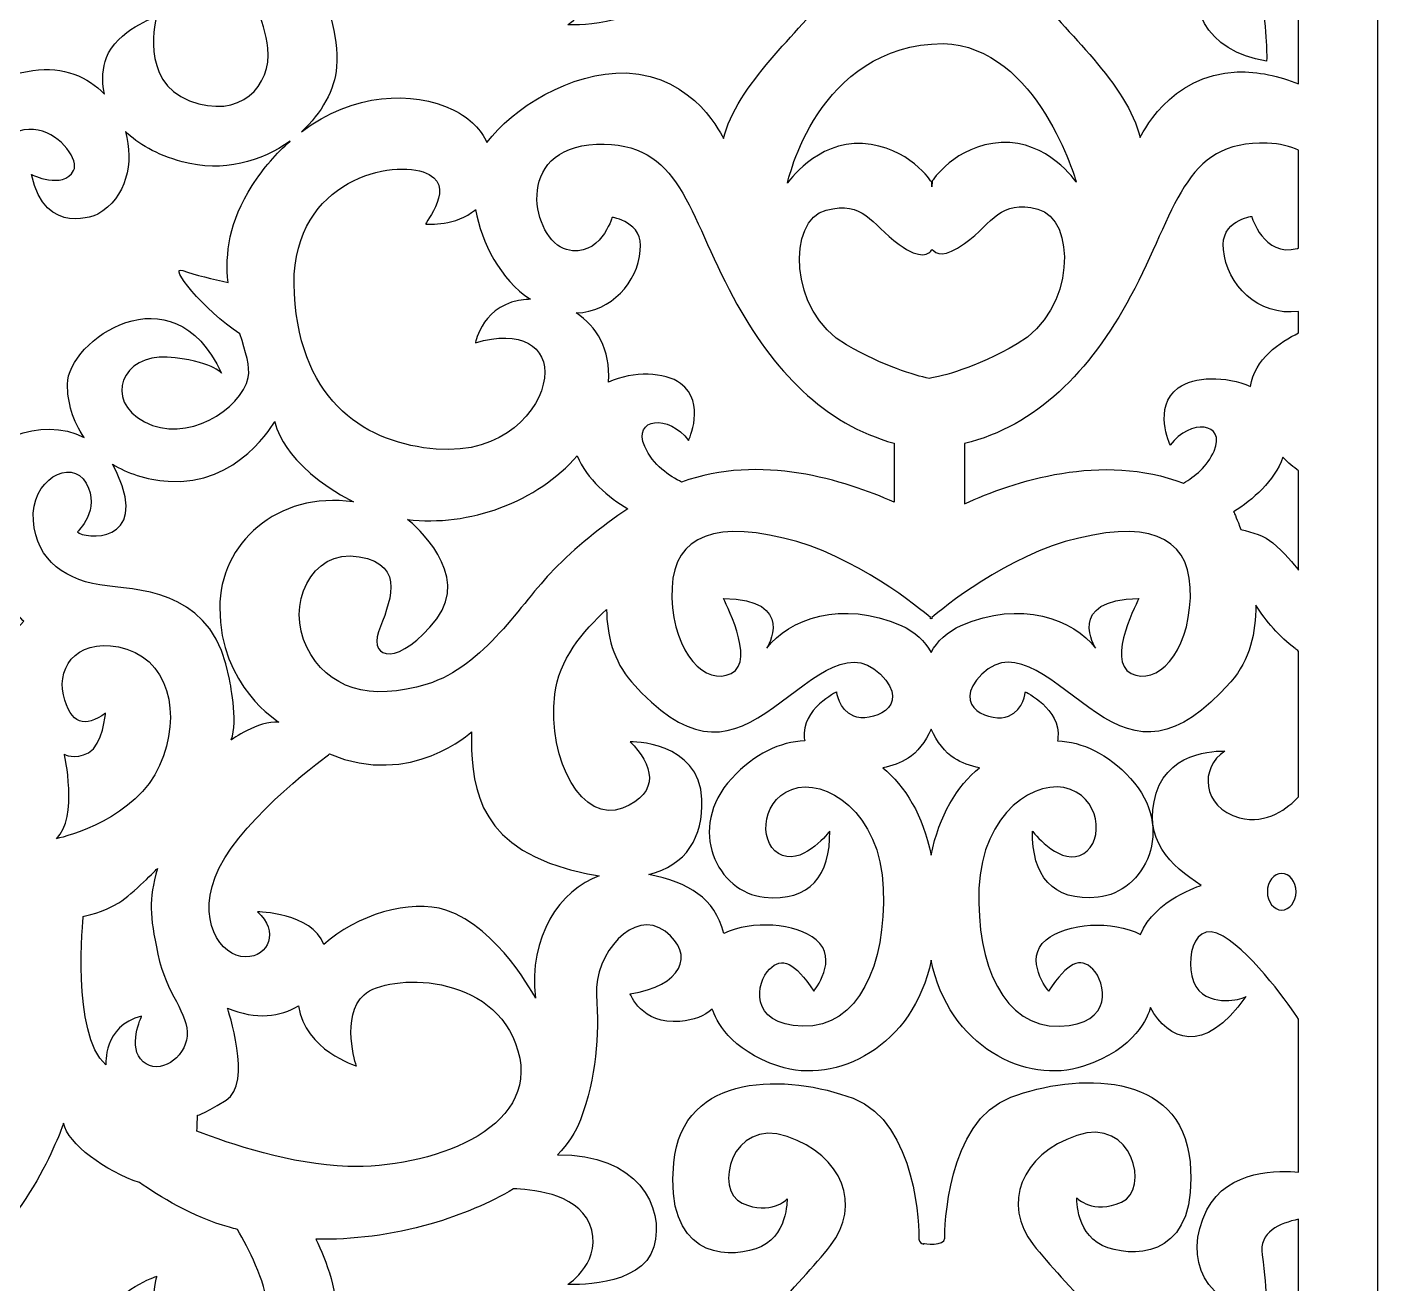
# Model space of a CAD drawing. Header units: centimetres. Extents: x -21.96 to -17.18, y -0.78 to 9.
# Drawn here: x -19.08 to -17.18, y 2.283 to 4.051 of the extents above; entities that cross this region are included whole.
import ezdxf

# ---------------------------------------------------------------- set-up
doc = ezdxf.new("R2010")
doc.units = ezdxf.units.CM
doc.header["$MEASUREMENT"] = 0
doc.layers.add('layer 1', color=7, linetype='Continuous')

msp = doc.modelspace()

# ---------------------------------------------------------------- linework, layer by layer
at = {"layer": 'layer 1', "color": 250}
for points, knots in [([(-21.95627, 9.00077), (-21.95627, 9.00077), (-17.17957, 9.00077), (-17.17957, 9.00077), (-17.17957, 9.00077), (-17.17957, 9.00077), (-17.17957, -0.7761), (-17.17957, -0.7761), (-17.17957, -0.7761), (-17.17957, -0.7761), (-21.95627, -0.7761), (-21.95627, -0.7761), (-21.95627, -0.7761), (-21.95627, -0.7761), (-21.95627, 9.00077), (-21.95627, 9.00077)], [0, 0, 0, 0, 0.2, 0.2, 0.2, 0.2, 0.4, 0.4, 0.4, 0.4, 0.6, 0.6, 0.6, 0.6, 1, 1, 1, 1]), ([(-17.2913, 4.42689), (-17.2913, 4.42689), (-17.2913, 4.20415), (-17.2913, 4.20415), (-17.2913, 4.20415), (-17.31628, 4.20664), (-17.39076, 4.20878), (-17.42011, 4.15091), (-17.42011, 4.15091), (-17.45559, 4.08088), (-17.42173, 4.01635), (-17.33621, 4.00262), (-17.33621, 4.00262), (-17.33621, 4.00262), (-17.3346, 4.03283), (-17.34266, 4.08774), (-17.34266, 4.08774), (-17.34734, 4.11957), (-17.31736, 4.13251), (-17.2913, 4.13775), (-17.2913, 4.13775), (-17.2913, 4.13775), (-17.2913, 3.97062), (-17.2913, 3.97062), (-17.2913, 3.97062), (-17.31871, 3.98172), (-17.34822, 3.98835), (-17.37742, 3.98745), (-17.37742, 3.98745), (-17.47371, 3.98448), (-17.51397, 3.89507), (-17.51397, 3.89507), (-17.51397, 3.89507), (-17.53147, 3.96957), (-17.62075, 4.04554), (-17.66452, 4.10218), (-17.66452, 4.10218), (-17.70828, 4.1588), (-17.68203, 4.22883), (-17.60325, 4.25564), (-17.60325, 4.25564), (-17.52446, 4.28246), (-17.49995, 4.17965), (-17.54022, 4.16178), (-17.54022, 4.16178), (-17.58049, 4.14389), (-17.60325, 4.16773), (-17.60325, 4.16773), (-17.60325, 4.16773), (-17.60325, 4.16773), (-17.605, 4.11261), (-17.55948, 4.09772), (-17.55948, 4.09772), (-17.51397, 4.08281), (-17.43168, 4.08877), (-17.44393, 4.2184), (-17.44393, 4.2184), (-17.45619, 4.34804), (-17.605, 4.34355), (-17.69604, 4.30928), (-17.69604, 4.30928), (-17.78707, 4.27501), (-17.78882, 4.12303), (-17.78882, 4.11112), (-17.78882, 4.11112), (-17.78882, 4.09919), (-17.81857, 4.10367), (-17.81857, 4.10367), (-17.81857, 4.10367), (-17.81857, 4.10367), (-17.81829, 4.1027), (-17.81829, 4.1027), (-17.81829, 4.1027), (-17.82225, 4.10388), (-17.82512, 4.106), (-17.82512, 4.10969), (-17.82512, 4.10969), (-17.82512, 4.1216), (-17.82687, 4.27359), (-17.9179, 4.30785), (-17.9179, 4.30785), (-18.00894, 4.34212), (-18.15774, 4.3466), (-18.16999, 4.21697), (-18.16999, 4.21697), (-18.18225, 4.08734), (-18.09997, 4.08138), (-18.05446, 4.09628), (-18.05446, 4.09628), (-18.00894, 4.11117), (-18.01069, 4.16631), (-18.01069, 4.16631), (-18.01069, 4.16631), (-18.01069, 4.16631), (-18.03344, 4.14246), (-18.0737, 4.16034), (-18.0737, 4.16034), (-18.11397, 4.17824), (-18.08946, 4.28105), (-18.01069, 4.25424), (-18.01069, 4.25424), (-17.9319, 4.2274), (-17.90565, 4.15736), (-17.94941, 4.10075), (-17.94941, 4.10075), (-17.99317, 4.04413), (-18.08246, 3.96814), (-18.09997, 3.89365), (-18.09997, 3.89365), (-18.09997, 3.89365), (-18.14024, 3.98304), (-18.23651, 3.98603), (-18.23651, 3.98603), (-18.31583, 3.98848), (-18.39753, 3.93532), (-18.43267, 3.88818), (-18.43267, 3.88818), (-18.44058, 3.90566), (-18.45544, 3.92205), (-18.48019, 3.93409), (-18.48019, 3.93409), (-18.53735, 3.96188), (-18.62127, 3.95807), (-18.69367, 3.90328), (-18.69367, 3.90328), (-18.66506, 3.92944), (-18.64664, 3.9628), (-18.64419, 3.99446), (-18.64419, 3.99446), (-18.64061, 4.04083), (-18.65871, 4.0876), (-18.67358, 4.11732), (-18.67358, 4.11732), (-18.62222, 4.11647), (-18.56702, 4.12295), (-18.51137, 4.13902), (-18.51137, 4.13902), (-18.46829, 4.15144), (-18.42859, 4.16828), (-18.39524, 4.18811), (-18.39524, 4.18811), (-18.37481, 4.18772), (-18.3071, 4.18306), (-18.28864, 4.13953), (-18.28864, 4.13953), (-18.2668, 4.0881), (-18.31886, 4.05379), (-18.31886, 4.05379), (-18.31886, 4.05379), (-18.31886, 4.05379), (-18.21477, 4.04808), (-18.19798, 4.10666), (-18.19798, 4.10666), (-18.18183, 4.163), (-18.22157, 4.23782), (-18.33363, 4.23586), (-18.33363, 4.23586), (-18.3187, 4.25152), (-18.30762, 4.26804), (-18.3013, 4.28502), (-18.3013, 4.28502), (-18.27853, 4.34612), (-18.27503, 4.40274), (-18.27853, 4.46084), (-18.27853, 4.46084), (-18.28204, 4.51895), (-18.22601, 4.58301), (-18.18225, 4.55025), (-18.18225, 4.55025), (-18.13848, 4.51747), (-18.15949, 4.47276), (-18.23127, 4.46234), (-18.23127, 4.46234), (-18.23127, 4.46234), (-18.21552, 4.41911), (-18.16124, 4.4236), (-18.16124, 4.4236), (-18.14184, 4.42519), (-18.12673, 4.43098), (-18.11574, 4.44082), (-18.11574, 4.44082), (-18.11116, 4.42645), (-18.09189, 4.38326), (-18.02216, 4.36042), (-18.02216, 4.36042), (-17.94149, 4.33402), (-17.83237, 4.38832), (-17.80801, 4.50982), (-17.80801, 4.50982), (-17.78362, 4.38832), (-17.67453, 4.33402), (-17.59386, 4.36042), (-17.59386, 4.36042), (-17.52013, 4.38457), (-17.50286, 4.43145), (-17.49964, 4.44299), (-17.49964, 4.44299), (-17.47409, 4.39779), (-17.42564, 4.37359), (-17.36526, 4.45837), (-17.36526, 4.45837), (-17.36526, 4.45837), (-17.39751, 4.44328), (-17.42655, 4.46248), (-17.42655, 4.46248), (-17.45559, 4.48173), (-17.44753, 4.5737), (-17.39751, 4.5435), (-17.39751, 4.5435), (-17.35279, 4.5165), (-17.30163, 4.4423), (-17.2913, 4.42689)], [0, 0, 0, 0, 0.0185185, 0.0185185, 0.0185185, 0.0185185, 0.037037, 0.037037, 0.037037, 0.037037, 0.0555556, 0.0555556, 0.0555556, 0.0555556, 0.0740741, 0.0740741, 0.0740741, 0.0740741, 0.0925926, 0.0925926, 0.0925926, 0.0925926, 0.1111111, 0.1111111, 0.1111111, 0.1111111, 0.1296296, 0.1296296, 0.1296296, 0.1296296, 0.1481481, 0.1481481, 0.1481481, 0.1481481, 0.1666667, 0.1666667, 0.1666667, 0.1666667, 0.1851852, 0.1851852, 0.1851852, 0.1851852, 0.2037037, 0.2037037, 0.2037037, 0.2037037, 0.2222222, 0.2222222, 0.2222222, 0.2222222, 0.2407407, 0.2407407, 0.2407407, 0.2407407, 0.2592593, 0.2592593, 0.2592593, 0.2592593, 0.2777778, 0.2777778, 0.2777778, 0.2777778, 0.2962963, 0.2962963, 0.2962963, 0.2962963, 0.3148148, 0.3148148, 0.3148148, 0.3148148, 0.3333333, 0.3333333, 0.3333333, 0.3333333, 0.3518519, 0.3518519, 0.3518519, 0.3518519, 0.3703704, 0.3703704, 0.3703704, 0.3703704, 0.3888889, 0.3888889, 0.3888889, 0.3888889, 0.4074074, 0.4074074, 0.4074074, 0.4074074, 0.4259259, 0.4259259, 0.4259259, 0.4259259, 0.4444444, 0.4444444, 0.4444444, 0.4444444, 0.462963, 0.462963, 0.462963, 0.462963, 0.4814815, 0.4814815, 0.4814815, 0.4814815, 0.5, 0.5, 0.5, 0.5, 0.5185185, 0.5185185, 0.5185185, 0.5185185, 0.537037, 0.537037, 0.537037, 0.537037, 0.5555556, 0.5555556, 0.5555556, 0.5555556, 0.5740741, 0.5740741, 0.5740741, 0.5740741, 0.5925926, 0.5925926, 0.5925926, 0.5925926, 0.6111111, 0.6111111, 0.6111111, 0.6111111, 0.6296296, 0.6296296, 0.6296296, 0.6296296, 0.6481481, 0.6481481, 0.6481481, 0.6481481, 0.6666667, 0.6666667, 0.6666667, 0.6666667, 0.6851852, 0.6851852, 0.6851852, 0.6851852, 0.7037037, 0.7037037, 0.7037037, 0.7037037, 0.7222222, 0.7222222, 0.7222222, 0.7222222, 0.7407407, 0.7407407, 0.7407407, 0.7407407, 0.7592593, 0.7592593, 0.7592593, 0.7592593, 0.7777778, 0.7777778, 0.7777778, 0.7777778, 0.7962963, 0.7962963, 0.7962963, 0.7962963, 0.8148148, 0.8148148, 0.8148148, 0.8148148, 0.8333333, 0.8333333, 0.8333333, 0.8333333, 0.8518519, 0.8518519, 0.8518519, 0.8518519, 0.8703704, 0.8703704, 0.8703704, 0.8703704, 0.8888889, 0.8888889, 0.8888889, 0.8888889, 0.9074074, 0.9074074, 0.9074074, 0.9074074, 0.9259259, 0.9259259, 0.9259259, 0.9259259, 0.9444444, 0.9444444, 0.9444444, 0.9444444, 0.962963, 0.962963, 0.962963, 0.962963, 1, 1, 1, 1]), ([(-19.50864, 3.97555), (-19.52145, 3.99018), (-19.55253, 4.03052), (-19.54575, 4.07088), (-19.54575, 4.07088), (-19.53727, 4.12142), (-19.42486, 4.15031), (-19.37607, 4.12865), (-19.37607, 4.12865), (-19.32728, 4.10698), (-19.35274, 4.05282), (-19.35274, 4.05282), (-19.35274, 4.05282), (-19.33069, 4.06656), (-19.32215, 4.08261), (-19.32167, 4.09893), (-19.32167, 4.09893), (-19.27433, 4.07157), (-19.22211, 4.06203), (-19.17603, 4.08394), (-19.17603, 4.08394), (-19.07968, 4.12969), (-19.02815, 4.28035), (-19.02815, 4.28035), (-19.02815, 4.28035), (-19.02283, 4.25163), (-18.96823, 4.21213), (-18.92126, 4.197), (-18.92126, 4.197), (-18.89449, 4.1782), (-18.84651, 4.14831), (-18.79489, 4.13406), (-18.79489, 4.13406), (-18.79115, 4.13304), (-18.78741, 4.13206), (-18.78358, 4.13112), (-18.78358, 4.13112), (-18.76835, 4.10381), (-18.7449, 4.06076), (-18.7408, 4.02081), (-18.7408, 4.02081), (-18.73536, 3.96805), (-18.77959, 3.91957), (-18.85109, 3.94699), (-18.85109, 3.94699), (-18.92259, 3.9744), (-18.8974, 4.06522), (-18.8974, 4.06522), (-18.8974, 4.06522), (-18.8974, 4.06522), (-18.95375, 4.04594), (-18.96797, 4.00757), (-18.96797, 4.00757), (-18.97298, 3.99408), (-18.97505, 3.97572), (-18.97078, 3.95627), (-18.97078, 3.95627), (-18.99395, 3.98065), (-19.02812, 3.99553), (-19.07129, 3.98951), (-19.07129, 3.98951), (-19.20067, 3.97145), (-19.21533, 3.86392), (-19.21533, 3.86392), (-19.21533, 3.86392), (-19.26295, 3.93409), (-19.39848, 4.00577), (-19.50652, 3.97617), (-19.50652, 3.97617), (-19.50724, 3.97597), (-19.50793, 3.97576), (-19.50864, 3.97555)], [0, 0, 0, 0, 0.0526316, 0.0526316, 0.0526316, 0.0526316, 0.1052632, 0.1052632, 0.1052632, 0.1052632, 0.1578947, 0.1578947, 0.1578947, 0.1578947, 0.2105263, 0.2105263, 0.2105263, 0.2105263, 0.2631579, 0.2631579, 0.2631579, 0.2631579, 0.3157895, 0.3157895, 0.3157895, 0.3157895, 0.3684211, 0.3684211, 0.3684211, 0.3684211, 0.4210526, 0.4210526, 0.4210526, 0.4210526, 0.4736842, 0.4736842, 0.4736842, 0.4736842, 0.5263158, 0.5263158, 0.5263158, 0.5263158, 0.5789474, 0.5789474, 0.5789474, 0.5789474, 0.6315789, 0.6315789, 0.6315789, 0.6315789, 0.6842105, 0.6842105, 0.6842105, 0.6842105, 0.7368421, 0.7368421, 0.7368421, 0.7368421, 0.7894737, 0.7894737, 0.7894737, 0.7894737, 0.8421053, 0.8421053, 0.8421053, 0.8421053, 0.8947368, 0.8947368, 0.8947368, 0.8947368, 1, 1, 1, 1]), ([(-17.80699, 3.82576), (-17.80699, 3.82576), (-17.80675, 3.83371), (-17.80675, 3.83371), (-17.80675, 3.83371), (-17.80675, 3.83371), (-17.77478, 3.88457), (-17.7095, 3.88811), (-17.7095, 3.88811), (-17.64421, 3.89166), (-17.60391, 3.83254), (-17.60391, 3.83254), (-17.60391, 3.83254), (-17.60391, 3.83254), (-17.65704, 4.02278), (-17.79121, 4.02757), (-17.79121, 4.02757), (-17.79121, 4.02757), (-17.79121, 4.02751), (-17.79121, 4.02751), (-17.79121, 4.02751), (-17.96946, 4.025), (-18.01001, 3.83111), (-18.01001, 3.83111), (-18.01001, 3.83111), (-18.01001, 3.83111), (-17.96972, 3.89021), (-17.90443, 3.88668), (-17.90443, 3.88668), (-17.83913, 3.88312), (-17.8072, 3.83228), (-17.8072, 3.83228), (-17.8072, 3.83228), (-17.8072, 3.83228), (-17.80699, 3.82576), (-17.80699, 3.82576)], [0, 0, 0, 0, 0.1, 0.1, 0.1, 0.1, 0.2, 0.2, 0.2, 0.2, 0.3, 0.3, 0.3, 0.3, 0.4, 0.4, 0.4, 0.4, 0.5, 0.5, 0.5, 0.5, 0.6, 0.6, 0.6, 0.6, 0.7, 0.7, 0.7, 0.7, 0.8, 0.8, 0.8, 0.8, 1, 1, 1, 1]), ([(-18.94113, 3.90361), (-18.92375, 3.8864), (-18.89804, 3.87121), (-18.86123, 3.86121), (-18.86123, 3.86121), (-18.8038, 3.84562), (-18.74951, 3.8611), (-18.70957, 3.89027), (-18.70957, 3.89027), (-18.72867, 3.87335), (-18.74672, 3.85256), (-18.76295, 3.82755), (-18.76295, 3.82755), (-18.79544, 3.7775), (-18.80103, 3.73148), (-18.7968, 3.69136), (-18.7968, 3.69136), (-18.81645, 3.69567), (-18.84487, 3.70235), (-18.8602, 3.70814), (-18.8602, 3.70814), (-18.88321, 3.71687), (-18.83082, 3.65237), (-18.78009, 3.61904), (-18.78009, 3.61904), (-18.77218, 3.59371), (-18.76533, 3.57302), (-18.76848, 3.558), (-18.76848, 3.558), (-18.77823, 3.51188), (-18.85602, 3.46459), (-18.91438, 3.49534), (-18.91438, 3.49534), (-18.9727, 3.52608), (-18.94493, 3.5911), (-18.88242, 3.58637), (-18.88242, 3.58637), (-18.8199, 3.58163), (-18.80603, 3.56391), (-18.80603, 3.56391), (-18.80603, 3.56391), (-18.87547, 3.71406), (-19.02273, 3.60884), (-19.02273, 3.54853), (-19.02273, 3.54853), (-19.02273, 3.52322), (-19.01521, 3.49644), (-18.99918, 3.47335), (-18.99918, 3.47335), (-19.05947, 3.50482), (-19.14533, 3.47132), (-19.16263, 3.40344), (-19.16263, 3.40344), (-19.18539, 3.31404), (-19.08416, 3.2152), (-19.08416, 3.2152), (-19.08416, 3.2152), (-19.13659, 3.16485), (-19.11105, 3.08017), (-19.11105, 3.08017), (-19.11105, 3.08017), (-19.14734, 3.10306), (-19.19304, 3.10878), (-19.21321, 3.05273), (-19.21321, 3.05273), (-19.23338, 2.99665), (-19.18364, 2.97377), (-19.18364, 2.97377), (-19.18364, 2.97377), (-19.19304, 3.00238), (-19.17155, 3.03442), (-19.13928, 3.02985), (-19.13928, 3.02985), (-19.10701, 3.02527), (-19.07878, 2.97263), (-19.09895, 2.92914), (-19.09895, 2.92914), (-19.11912, 2.88569), (-19.19575, 2.88911), (-19.28448, 2.95547), (-19.28448, 2.95547), (-19.3732, 3.02183), (-19.40317, 3.14854), (-19.39217, 3.22957), (-19.39217, 3.22957), (-19.38767, 3.26284), (-19.37701, 3.29215), (-19.36597, 3.31518), (-19.36597, 3.31518), (-19.34105, 3.29122), (-19.30971, 3.27964), (-19.27495, 3.27964), (-19.27495, 3.27964), (-19.20774, 3.27964), (-19.16674, 3.34503), (-19.16674, 3.34503), (-19.16674, 3.34503), (-19.23674, 3.33238), (-19.28127, 3.35587), (-19.31097, 3.41001), (-19.31097, 3.41001), (-19.34067, 3.46416), (-19.30885, 3.51653), (-19.25583, 3.56527), (-19.25583, 3.56527), (-19.2028, 3.61401), (-19.17735, 3.7837), (-19.17735, 3.7837), (-19.17735, 3.7837), (-19.10736, 3.99491), (-18.99918, 3.87576), (-19.01403, 3.84868), (-19.01403, 3.84868), (-19.02888, 3.82161), (-19.0734, 3.84326), (-19.0734, 3.84326), (-19.0734, 3.84326), (-19.05433, 3.75302), (-18.98008, 3.7873), (-18.98008, 3.7873), (-18.98008, 3.7873), (-18.93984, 3.8107), (-18.9287, 3.8596), (-18.94113, 3.90361)], [0, 0, 0, 0, 0.03125, 0.03125, 0.03125, 0.03125, 0.0625, 0.0625, 0.0625, 0.0625, 0.09375, 0.09375, 0.09375, 0.09375, 0.125, 0.125, 0.125, 0.125, 0.15625, 0.15625, 0.15625, 0.15625, 0.1875, 0.1875, 0.1875, 0.1875, 0.21875, 0.21875, 0.21875, 0.21875, 0.25, 0.25, 0.25, 0.25, 0.28125, 0.28125, 0.28125, 0.28125, 0.3125, 0.3125, 0.3125, 0.3125, 0.34375, 0.34375, 0.34375, 0.34375, 0.375, 0.375, 0.375, 0.375, 0.40625, 0.40625, 0.40625, 0.40625, 0.4375, 0.4375, 0.4375, 0.4375, 0.46875, 0.46875, 0.46875, 0.46875, 0.5, 0.5, 0.5, 0.5, 0.53125, 0.53125, 0.53125, 0.53125, 0.5625, 0.5625, 0.5625, 0.5625, 0.59375, 0.59375, 0.59375, 0.59375, 0.625, 0.625, 0.625, 0.625, 0.65625, 0.65625, 0.65625, 0.65625, 0.6875, 0.6875, 0.6875, 0.6875, 0.71875, 0.71875, 0.71875, 0.71875, 0.75, 0.75, 0.75, 0.75, 0.78125, 0.78125, 0.78125, 0.78125, 0.8125, 0.8125, 0.8125, 0.8125, 0.84375, 0.84375, 0.84375, 0.84375, 0.875, 0.875, 0.875, 0.875, 0.90625, 0.90625, 0.90625, 0.90625, 0.9375, 0.9375, 0.9375, 0.9375, 1, 1, 1, 1]), ([(-18.30711, 3.64857), (-18.2791, 3.62999), (-18.25827, 3.59787), (-18.26178, 3.55146), (-18.26178, 3.55146), (-18.2267, 3.56729), (-18.18229, 3.5655), (-18.16044, 3.54947), (-18.16044, 3.54947), (-18.12397, 3.52271), (-18.14911, 3.46918), (-18.14911, 3.46918), (-18.14911, 3.46918), (-18.17679, 3.50664), (-18.22835, 3.50131), (-18.21075, 3.46062), (-18.21075, 3.46062), (-18.19957, 3.43481), (-18.17525, 3.4189), (-18.15895, 3.41073), (-18.15895, 3.41073), (-18.04836, 3.451), (-17.92943, 3.41348), (-17.86011, 3.38251), (-17.86011, 3.38251), (-17.86011, 3.38251), (-17.86011, 3.46541), (-17.86011, 3.46541), (-17.86011, 3.46541), (-17.95787, 3.49221), (-18.02998, 3.56631), (-18.08644, 3.67065), (-18.08644, 3.67065), (-18.15053, 3.78912), (-18.15969, 3.89044), (-18.27874, 3.88576), (-18.27874, 3.88576), (-18.39776, 3.88107), (-18.36846, 3.75016), (-18.32086, 3.73768), (-18.32086, 3.73768), (-18.27324, 3.72523), (-18.25675, 3.7829), (-18.25675, 3.7829), (-18.25675, 3.7829), (-18.25675, 3.7829), (-18.21189, 3.77721), (-18.21709, 3.73629), (-18.21709, 3.73629), (-18.22098, 3.69153), (-18.25776, 3.65048), (-18.30711, 3.64857)], [0, 0, 0, 0, 0.0714286, 0.0714286, 0.0714286, 0.0714286, 0.1428571, 0.1428571, 0.1428571, 0.1428571, 0.2142857, 0.2142857, 0.2142857, 0.2142857, 0.2857143, 0.2857143, 0.2857143, 0.2857143, 0.3571429, 0.3571429, 0.3571429, 0.3571429, 0.4285714, 0.4285714, 0.4285714, 0.4285714, 0.5, 0.5, 0.5, 0.5, 0.5714286, 0.5714286, 0.5714286, 0.5714286, 0.6428571, 0.6428571, 0.6428571, 0.6428571, 0.7142857, 0.7142857, 0.7142857, 0.7142857, 0.7857143, 0.7857143, 0.7857143, 0.7857143, 0.8571429, 0.8571429, 0.8571429, 0.8571429, 1, 1, 1, 1]), ([(-17.2913, 3.87742), (-17.2913, 3.87742), (-17.2913, 3.73965), (-17.2913, 3.73965), (-17.2913, 3.73965), (-17.2919, 3.73946), (-17.29249, 3.73928), (-17.29309, 3.73912), (-17.29309, 3.73912), (-17.34069, 3.72666), (-17.35719, 3.78431), (-17.35719, 3.78431), (-17.35719, 3.78431), (-17.35719, 3.78431), (-17.40205, 3.77866), (-17.39685, 3.73773), (-17.39685, 3.73773), (-17.39255, 3.68837), (-17.34833, 3.64358), (-17.2913, 3.65072), (-17.2913, 3.65072), (-17.2913, 3.65072), (-17.2913, 3.62052), (-17.2913, 3.62052), (-17.2913, 3.62052), (-17.31676, 3.60805), (-17.35375, 3.58354), (-17.35867, 3.54498), (-17.35867, 3.54498), (-17.39381, 3.56101), (-17.43845, 3.55925), (-17.46039, 3.54315), (-17.46039, 3.54315), (-17.49686, 3.5164), (-17.47171, 3.46288), (-17.47171, 3.46288), (-17.47171, 3.46288), (-17.44403, 3.50034), (-17.39248, 3.49498), (-17.41009, 3.45432), (-17.41009, 3.45432), (-17.41937, 3.43288), (-17.43774, 3.41824), (-17.45305, 3.40926), (-17.45305, 3.40926), (-17.5677, 3.45305), (-17.69208, 3.41181), (-17.76131, 3.38006), (-17.76131, 3.38006), (-17.76131, 3.38006), (-17.76131, 3.46486), (-17.76131, 3.46486), (-17.76131, 3.46486), (-17.65973, 3.4899), (-17.58539, 3.5651), (-17.5275, 3.67211), (-17.5275, 3.67211), (-17.46339, 3.79055), (-17.45424, 3.89186), (-17.3352, 3.88719), (-17.3352, 3.88719), (-17.31738, 3.88649), (-17.30291, 3.88296), (-17.2913, 3.87742)], [0, 0, 0, 0, 0.0588235, 0.0588235, 0.0588235, 0.0588235, 0.1176471, 0.1176471, 0.1176471, 0.1176471, 0.1764706, 0.1764706, 0.1764706, 0.1764706, 0.2352941, 0.2352941, 0.2352941, 0.2352941, 0.2941176, 0.2941176, 0.2941176, 0.2941176, 0.3529412, 0.3529412, 0.3529412, 0.3529412, 0.4117647, 0.4117647, 0.4117647, 0.4117647, 0.4705882, 0.4705882, 0.4705882, 0.4705882, 0.5294118, 0.5294118, 0.5294118, 0.5294118, 0.5882353, 0.5882353, 0.5882353, 0.5882353, 0.6470588, 0.6470588, 0.6470588, 0.6470588, 0.7058824, 0.7058824, 0.7058824, 0.7058824, 0.7647059, 0.7647059, 0.7647059, 0.7647059, 0.8235294, 0.8235294, 0.8235294, 0.8235294, 0.8823529, 0.8823529, 0.8823529, 0.8823529, 1, 1, 1, 1]), ([(-18.44894, 3.79388), (-18.44897, 3.79387), (-18.449, 3.79383), (-18.44905, 3.79379), (-18.44905, 3.79379), (-18.47651, 3.77042), (-18.51498, 3.77355), (-18.51864, 3.77355), (-18.51864, 3.77355), (-18.52229, 3.77355), (-18.47103, 3.82965), (-18.52229, 3.84679), (-18.52229, 3.84679), (-18.57357, 3.86392), (-18.71275, 3.83121), (-18.70358, 3.67535), (-18.70358, 3.67535), (-18.69446, 3.51948), (-18.59921, 3.46493), (-18.50399, 3.45714), (-18.50399, 3.45714), (-18.40875, 3.44933), (-18.35748, 3.51169), (-18.35199, 3.55688), (-18.35199, 3.55688), (-18.3465, 3.60208), (-18.38495, 3.62547), (-18.44905, 3.60677), (-18.44905, 3.60677), (-18.44905, 3.60677), (-18.43805, 3.66286), (-18.37765, 3.66755), (-18.37765, 3.66755), (-18.37568, 3.6677), (-18.37369, 3.66778), (-18.37168, 3.6678), (-18.37168, 3.6678), (-18.41415, 3.69544), (-18.44004, 3.74756), (-18.44894, 3.79388)], [0, 0, 0, 0, 0.0909091, 0.0909091, 0.0909091, 0.0909091, 0.1818182, 0.1818182, 0.1818182, 0.1818182, 0.2727273, 0.2727273, 0.2727273, 0.2727273, 0.3636364, 0.3636364, 0.3636364, 0.3636364, 0.4545455, 0.4545455, 0.4545455, 0.4545455, 0.5454545, 0.5454545, 0.5454545, 0.5454545, 0.6363636, 0.6363636, 0.6363636, 0.6363636, 0.7272727, 0.7272727, 0.7272727, 0.7272727, 0.8181818, 0.8181818, 0.8181818, 0.8181818, 1, 1, 1, 1]), ([(-17.8107, 3.55651), (-17.79211, 3.55969), (-17.74806, 3.57033), (-17.68682, 3.60507), (-17.68682, 3.60507), (-17.60441, 3.65185), (-17.60391, 3.78169), (-17.65811, 3.79469), (-17.65811, 3.79469), (-17.71228, 3.8077), (-17.71924, 3.77699), (-17.7609, 3.74623), (-17.7609, 3.74623), (-17.78921, 3.72535), (-17.80148, 3.73174), (-17.80645, 3.73799), (-17.80645, 3.73799), (-17.81065, 3.73146), (-17.82254, 3.72231), (-17.85304, 3.7448), (-17.85304, 3.7448), (-17.89472, 3.77554), (-17.90166, 3.80628), (-17.95584, 3.79327), (-17.95584, 3.79327), (-18.01001, 3.78027), (-18.00953, 3.6504), (-17.92711, 3.60364), (-17.92711, 3.60364), (-17.87295, 3.57292), (-17.83222, 3.56106), (-17.8107, 3.55651)], [0, 0, 0, 0, 0.1111111, 0.1111111, 0.1111111, 0.1111111, 0.2222222, 0.2222222, 0.2222222, 0.2222222, 0.3333333, 0.3333333, 0.3333333, 0.3333333, 0.4444444, 0.4444444, 0.4444444, 0.4444444, 0.5555556, 0.5555556, 0.5555556, 0.5555556, 0.6666667, 0.6666667, 0.6666667, 0.6666667, 0.7777778, 0.7777778, 0.7777778, 0.7777778, 1, 1, 1, 1]), ([(-18.95952, 3.43595), (-18.95701, 3.43184), (-18.95466, 3.42746), (-18.95255, 3.4228), (-18.95255, 3.4228), (-18.90704, 3.32299), (-18.9998, 3.33044), (-19.00856, 3.34086), (-19.00856, 3.34086), (-19.00856, 3.34086), (-18.97518, 3.37211), (-18.99638, 3.4091), (-18.99638, 3.4091), (-19.01759, 3.44612), (-19.07486, 3.41362), (-19.07063, 3.35676), (-19.07063, 3.35676), (-19.06638, 3.2999), (-19.02397, 3.27101), (-18.96669, 3.2647), (-18.96669, 3.2647), (-18.90944, 3.25837), (-18.81599, 3.25444), (-18.79498, 3.13376), (-18.79498, 3.13376), (-18.79498, 3.13376), (-18.78167, 3.07447), (-18.79243, 3.04816), (-18.79243, 3.04816), (-18.79243, 3.04816), (-18.7548, 3.07561), (-18.72522, 3.07332), (-18.72522, 3.07332), (-18.72522, 3.07332), (-18.80857, 3.12327), (-18.80857, 3.2339), (-18.80857, 3.2339), (-18.80857, 3.3245), (-18.72826, 3.39805), (-18.6205, 3.383), (-18.6205, 3.383), (-18.72265, 3.43601), (-18.73106, 3.49609), (-18.73106, 3.49609), (-18.73106, 3.49609), (-18.73106, 3.49609), (-18.78235, 3.40415), (-18.88124, 3.41195), (-18.88124, 3.41195), (-18.91299, 3.41443), (-18.93892, 3.4232), (-18.95952, 3.43595)], [0, 0, 0, 0, 0.0714286, 0.0714286, 0.0714286, 0.0714286, 0.1428571, 0.1428571, 0.1428571, 0.1428571, 0.2142857, 0.2142857, 0.2142857, 0.2142857, 0.2857143, 0.2857143, 0.2857143, 0.2857143, 0.3571429, 0.3571429, 0.3571429, 0.3571429, 0.4285714, 0.4285714, 0.4285714, 0.4285714, 0.5, 0.5, 0.5, 0.5, 0.5714286, 0.5714286, 0.5714286, 0.5714286, 0.6428571, 0.6428571, 0.6428571, 0.6428571, 0.7142857, 0.7142857, 0.7142857, 0.7142857, 0.7857143, 0.7857143, 0.7857143, 0.7857143, 0.8571429, 0.8571429, 0.8571429, 0.8571429, 1, 1, 1, 1]), ([(-18.30579, 3.44789), (-18.36053, 3.38348), (-18.45845, 3.34727), (-18.54448, 3.35835), (-18.54448, 3.35835), (-18.5335, 3.34934), (-18.45517, 3.2816), (-18.50338, 3.21869), (-18.50338, 3.21869), (-18.55514, 3.15115), (-18.59883, 3.16094), (-18.58504, 3.20011), (-18.58504, 3.20011), (-18.57123, 3.23925), (-18.54363, 3.29407), (-18.61265, 3.30581), (-18.61265, 3.30581), (-18.68166, 3.31756), (-18.71501, 3.23632), (-18.68625, 3.17856), (-18.68625, 3.17856), (-18.6575, 3.1208), (-18.59738, 3.10177), (-18.51682, 3.1267), (-18.51682, 3.1267), (-18.43623, 3.15164), (-18.38495, 3.24049), (-18.33917, 3.28724), (-18.33917, 3.28724), (-18.30883, 3.31822), (-18.27208, 3.34851), (-18.23472, 3.37313), (-18.23472, 3.37313), (-18.26094, 3.38897), (-18.29277, 3.41473), (-18.30579, 3.44789)], [0, 0, 0, 0, 0.1, 0.1, 0.1, 0.1, 0.2, 0.2, 0.2, 0.2, 0.3, 0.3, 0.3, 0.3, 0.4, 0.4, 0.4, 0.4, 0.5, 0.5, 0.5, 0.5, 0.6, 0.6, 0.6, 0.6, 0.7, 0.7, 0.7, 0.7, 0.8, 0.8, 0.8, 0.8, 1, 1, 1, 1]), ([(-17.2913, 3.42675), (-17.2913, 3.42675), (-17.2913, 3.28697), (-17.2913, 3.28697), (-17.2913, 3.28697), (-17.29784, 3.29531), (-17.31154, 3.31181), (-17.32751, 3.32542), (-17.32751, 3.32542), (-17.33862, 3.33487), (-17.35686, 3.34058), (-17.37246, 3.34392), (-17.37246, 3.34392), (-17.37734, 3.35757), (-17.38145, 3.36668), (-17.38256, 3.36903), (-17.38256, 3.36903), (-17.35602, 3.38566), (-17.325, 3.41201), (-17.31359, 3.44559), (-17.31359, 3.44559), (-17.30566, 3.43794), (-17.29787, 3.43162), (-17.2913, 3.42675)], [0, 0, 0, 0, 0.1428571, 0.1428571, 0.1428571, 0.1428571, 0.2857143, 0.2857143, 0.2857143, 0.2857143, 0.4285714, 0.4285714, 0.4285714, 0.4285714, 0.5714286, 0.5714286, 0.5714286, 0.5714286, 0.7142857, 0.7142857, 0.7142857, 0.7142857, 1, 1, 1, 1]), ([(-17.80801, 3.17126), (-17.81672, 3.18706), (-17.83041, 3.20049), (-17.85026, 3.20921), (-17.85026, 3.20921), (-17.93361, 3.24587), (-18.00862, 3.21749), (-18.03917, 3.17729), (-18.03917, 3.17729), (-18.03917, 3.17729), (-17.99611, 3.24587), (-18.1003, 3.24704), (-18.1003, 3.24704), (-18.1003, 3.24704), (-18.05307, 3.15957), (-18.0892, 3.14184), (-18.0892, 3.14184), (-18.12531, 3.12409), (-18.16976, 3.16902), (-18.17255, 3.24822), (-18.17255, 3.24822), (-18.17532, 3.32745), (-18.12531, 3.35818), (-18.01556, 3.33216), (-18.01556, 3.33216), (-17.91429, 3.30816), (-17.82248, 3.23181), (-17.80891, 3.22017), (-17.80891, 3.22017), (-17.80891, 3.22017), (-17.80883, 3.21869), (-17.80883, 3.21869), (-17.80883, 3.21869), (-17.80883, 3.21869), (-17.80853, 3.21893), (-17.80801, 3.2194), (-17.80801, 3.2194), (-17.80747, 3.21893), (-17.8072, 3.21869), (-17.8072, 3.21869), (-17.8072, 3.21869), (-17.8072, 3.21869), (-17.80711, 3.22017), (-17.80711, 3.22017), (-17.80711, 3.22017), (-17.79358, 3.23177), (-17.70177, 3.30815), (-17.60046, 3.33216), (-17.60046, 3.33216), (-17.4907, 3.35818), (-17.4407, 3.32745), (-17.44347, 3.24822), (-17.44347, 3.24822), (-17.44625, 3.16902), (-17.4907, 3.12409), (-17.52683, 3.14184), (-17.52683, 3.14184), (-17.56295, 3.15957), (-17.51571, 3.24704), (-17.51571, 3.24704), (-17.51571, 3.24704), (-17.6199, 3.24587), (-17.57684, 3.17729), (-17.57684, 3.17729), (-17.57684, 3.17729), (-17.60741, 3.21749), (-17.68242, 3.24587), (-17.76576, 3.20921), (-17.76576, 3.20921), (-17.78561, 3.20049), (-17.7993, 3.18706), (-17.80801, 3.17126)], [0, 0, 0, 0, 0.0526316, 0.0526316, 0.0526316, 0.0526316, 0.1052632, 0.1052632, 0.1052632, 0.1052632, 0.1578947, 0.1578947, 0.1578947, 0.1578947, 0.2105263, 0.2105263, 0.2105263, 0.2105263, 0.2631579, 0.2631579, 0.2631579, 0.2631579, 0.3157895, 0.3157895, 0.3157895, 0.3157895, 0.3684211, 0.3684211, 0.3684211, 0.3684211, 0.4210526, 0.4210526, 0.4210526, 0.4210526, 0.4736842, 0.4736842, 0.4736842, 0.4736842, 0.5263158, 0.5263158, 0.5263158, 0.5263158, 0.5789474, 0.5789474, 0.5789474, 0.5789474, 0.6315789, 0.6315789, 0.6315789, 0.6315789, 0.6842105, 0.6842105, 0.6842105, 0.6842105, 0.7368421, 0.7368421, 0.7368421, 0.7368421, 0.7894737, 0.7894737, 0.7894737, 0.7894737, 0.8421053, 0.8421053, 0.8421053, 0.8421053, 0.8947368, 0.8947368, 0.8947368, 0.8947368, 1, 1, 1, 1]), ([(-18.26448, 3.23172), (-18.29766, 3.20157), (-18.33189, 3.15981), (-18.33733, 3.11268), (-18.33733, 3.11268), (-18.34831, 3.01761), (-18.29703, 2.93033), (-18.24211, 2.95214), (-18.24211, 2.95214), (-18.18716, 2.97396), (-18.19998, 3.01449), (-18.23112, 3.04568), (-18.23112, 3.04568), (-18.23112, 3.04568), (-18.13405, 3.04722), (-18.13039, 2.96462), (-18.13039, 2.96462), (-18.12805, 2.91189), (-18.15278, 2.87162), (-18.20525, 2.8591), (-18.20525, 2.8591), (-18.14851, 2.8474), (-18.11264, 2.82636), (-18.09957, 2.77624), (-18.09957, 2.77624), (-18.06024, 2.79519), (-17.99791, 2.79053), (-17.96978, 2.76735), (-17.96978, 2.76735), (-17.93689, 2.74025), (-17.97296, 2.69514), (-17.97296, 2.69514), (-17.97296, 2.69514), (-18.00053, 2.73575), (-18.01749, 2.74386), (-18.03553, 2.72583), (-18.03553, 2.72583), (-18.05354, 2.70778), (-18.06634, 2.64796), (-17.98836, 2.64576), (-17.98836, 2.64576), (-17.9104, 2.64353), (-17.87139, 2.73202), (-17.8753, 2.83929), (-17.8753, 2.83929), (-17.87921, 2.9466), (-17.95717, 2.99637), (-18.00397, 2.97866), (-18.00397, 2.97866), (-18.05074, 2.96096), (-18.04945, 2.89682), (-18.01697, 2.88574), (-18.01697, 2.88574), (-17.98446, 2.8747), (-17.95067, 2.92005), (-17.95067, 2.92005), (-17.95067, 2.92005), (-17.94939, 2.85811), (-17.97797, 2.8205), (-18.04295, 2.82715), (-18.04295, 2.82715), (-18.10792, 2.83377), (-18.15342, 2.92337), (-18.08843, 2.99415), (-18.08843, 2.99415), (-18.05609, 3.02937), (-18.02055, 3.04514), (-17.9858, 3.0472), (-17.9858, 3.0472), (-17.98605, 3.04839), (-17.98627, 3.04956), (-17.9864, 3.05078), (-17.9864, 3.05078), (-17.99054, 3.09218), (-17.94055, 3.1158), (-17.94055, 3.1158), (-17.94055, 3.1158), (-17.94055, 3.1158), (-17.93918, 3.09098), (-17.91693, 3.08153), (-17.91693, 3.08153), (-17.89472, 3.07206), (-17.83221, 3.09335), (-17.87942, 3.14065), (-17.87942, 3.14065), (-17.92665, 3.18793), (-17.98205, 3.12514), (-18.04065, 3.08618), (-18.04065, 3.08618), (-18.09925, 3.04722), (-18.15237, 3.04254), (-18.22927, 3.12982), (-18.22927, 3.12982), (-18.25515, 3.15918), (-18.26405, 3.19589), (-18.26448, 3.23172)], [0, 0, 0, 0, 0.04, 0.04, 0.04, 0.04, 0.08, 0.08, 0.08, 0.08, 0.12, 0.12, 0.12, 0.12, 0.16, 0.16, 0.16, 0.16, 0.2, 0.2, 0.2, 0.2, 0.24, 0.24, 0.24, 0.24, 0.28, 0.28, 0.28, 0.28, 0.32, 0.32, 0.32, 0.32, 0.36, 0.36, 0.36, 0.36, 0.4, 0.4, 0.4, 0.4, 0.44, 0.44, 0.44, 0.44, 0.48, 0.48, 0.48, 0.48, 0.52, 0.52, 0.52, 0.52, 0.56, 0.56, 0.56, 0.56, 0.6, 0.6, 0.6, 0.6, 0.64, 0.64, 0.64, 0.64, 0.68, 0.68, 0.68, 0.68, 0.72, 0.72, 0.72, 0.72, 0.76, 0.76, 0.76, 0.76, 0.8, 0.8, 0.8, 0.8, 0.84, 0.84, 0.84, 0.84, 0.88, 0.88, 0.88, 0.88, 0.92, 0.92, 0.92, 0.92, 1, 1, 1, 1]), ([(-17.2913, 3.17275), (-17.2913, 3.17275), (-17.2913, 2.96818), (-17.2913, 2.96818), (-17.2913, 2.96818), (-17.30536, 2.95329), (-17.33566, 2.92846), (-17.37422, 2.93889), (-17.37422, 2.93889), (-17.42798, 2.95344), (-17.43041, 3.00961), (-17.39501, 3.0325), (-17.39501, 3.0325), (-17.39501, 3.0325), (-17.47197, 3.03768), (-17.49152, 2.97321), (-17.49152, 2.97321), (-17.51107, 2.90874), (-17.47173, 2.87127), (-17.42817, 2.84379), (-17.42817, 2.84379), (-17.42817, 2.84379), (-17.49344, 2.82381), (-17.51359, 2.77478), (-17.51359, 2.77478), (-17.55269, 2.7954), (-17.61741, 2.79109), (-17.64626, 2.76735), (-17.64626, 2.76735), (-17.67914, 2.74025), (-17.64308, 2.69514), (-17.64308, 2.69514), (-17.64308, 2.69514), (-17.61549, 2.73575), (-17.59852, 2.74386), (-17.58049, 2.72583), (-17.58049, 2.72583), (-17.56246, 2.70778), (-17.54967, 2.64796), (-17.62765, 2.64576), (-17.62765, 2.64576), (-17.70564, 2.64353), (-17.74462, 2.73202), (-17.74072, 2.83929), (-17.74072, 2.83929), (-17.73681, 2.9466), (-17.65885, 2.99637), (-17.61207, 2.97866), (-17.61207, 2.97866), (-17.56528, 2.96096), (-17.56658, 2.89682), (-17.59905, 2.88574), (-17.59905, 2.88574), (-17.63155, 2.8747), (-17.66533, 2.92005), (-17.66533, 2.92005), (-17.66533, 2.92005), (-17.66663, 2.85811), (-17.63806, 2.8205), (-17.57307, 2.82715), (-17.57307, 2.82715), (-17.5081, 2.83377), (-17.46261, 2.92337), (-17.52758, 2.99415), (-17.52758, 2.99415), (-17.55992, 3.02937), (-17.59547, 3.04514), (-17.63023, 3.0472), (-17.63023, 3.0472), (-17.62996, 3.04839), (-17.62974, 3.04956), (-17.62962, 3.05078), (-17.62962, 3.05078), (-17.62545, 3.09218), (-17.67546, 3.1158), (-17.67546, 3.1158), (-17.67546, 3.1158), (-17.67546, 3.1158), (-17.67685, 3.09098), (-17.69907, 3.08153), (-17.69907, 3.08153), (-17.72132, 3.07206), (-17.78383, 3.09335), (-17.73658, 3.14065), (-17.73658, 3.14065), (-17.68937, 3.18793), (-17.63397, 3.12514), (-17.57536, 3.08618), (-17.57536, 3.08618), (-17.51677, 3.04722), (-17.46365, 3.04254), (-17.38672, 3.12982), (-17.38672, 3.12982), (-17.35947, 3.16076), (-17.35106, 3.1999), (-17.35154, 3.23754), (-17.35154, 3.23754), (-17.33684, 3.21521), (-17.31853, 3.19348), (-17.29615, 3.17668), (-17.29615, 3.17668), (-17.29446, 3.17541), (-17.29285, 3.1741), (-17.2913, 3.17275)], [0, 0, 0, 0, 0.037037, 0.037037, 0.037037, 0.037037, 0.0740741, 0.0740741, 0.0740741, 0.0740741, 0.1111111, 0.1111111, 0.1111111, 0.1111111, 0.1481481, 0.1481481, 0.1481481, 0.1481481, 0.1851852, 0.1851852, 0.1851852, 0.1851852, 0.2222222, 0.2222222, 0.2222222, 0.2222222, 0.2592593, 0.2592593, 0.2592593, 0.2592593, 0.2962963, 0.2962963, 0.2962963, 0.2962963, 0.3333333, 0.3333333, 0.3333333, 0.3333333, 0.3703704, 0.3703704, 0.3703704, 0.3703704, 0.4074074, 0.4074074, 0.4074074, 0.4074074, 0.4444444, 0.4444444, 0.4444444, 0.4444444, 0.4814815, 0.4814815, 0.4814815, 0.4814815, 0.5185185, 0.5185185, 0.5185185, 0.5185185, 0.5555556, 0.5555556, 0.5555556, 0.5555556, 0.5925926, 0.5925926, 0.5925926, 0.5925926, 0.6296296, 0.6296296, 0.6296296, 0.6296296, 0.6666667, 0.6666667, 0.6666667, 0.6666667, 0.7037037, 0.7037037, 0.7037037, 0.7037037, 0.7407407, 0.7407407, 0.7407407, 0.7407407, 0.7777778, 0.7777778, 0.7777778, 0.7777778, 0.8148148, 0.8148148, 0.8148148, 0.8148148, 0.8518519, 0.8518519, 0.8518519, 0.8518519, 0.8888889, 0.8888889, 0.8888889, 0.8888889, 0.9259259, 0.9259259, 0.9259259, 0.9259259, 1, 1, 1, 1]), ([(-19.02701, 3.02816), (-19.02701, 3.02816), (-19.0069, 2.93931), (-19.03833, 2.90933), (-19.03833, 2.90933), (-19.03833, 2.90933), (-18.93897, 2.93075), (-18.9, 2.99926), (-18.9, 2.99926), (-18.861, 3.06777), (-18.87357, 3.15555), (-18.93897, 3.1759), (-18.93897, 3.1759), (-19.00438, 3.19622), (-19.03833, 3.15341), (-19.02828, 3.11166), (-19.02828, 3.11166), (-19.01821, 3.0699), (-18.99809, 3.06457), (-18.96916, 3.08597), (-18.96916, 3.08597), (-18.96916, 3.08597), (-18.97294, 3.04102), (-18.99305, 3.0303), (-18.99305, 3.0303), (-19.01318, 3.01961), (-19.02701, 3.02816), (-19.02701, 3.02816)], [0, 0, 0, 0, 0.125, 0.125, 0.125, 0.125, 0.25, 0.25, 0.25, 0.25, 0.375, 0.375, 0.375, 0.375, 0.5, 0.5, 0.5, 0.5, 0.625, 0.625, 0.625, 0.625, 0.75, 0.75, 0.75, 0.75, 1, 1, 1, 1]), ([(-18.27471, 2.85736), (-18.28916, 2.85933), (-18.3047, 2.86262), (-18.32134, 2.86735), (-18.32134, 2.86735), (-18.45319, 2.90475), (-18.45454, 2.99424), (-18.45454, 3.05969), (-18.45454, 3.05969), (-18.45454, 3.05969), (-18.53878, 2.98019), (-18.65415, 3.02851), (-18.65415, 3.02851), (-18.65415, 3.02851), (-18.77361, 2.94127), (-18.8091, 2.8685), (-18.8091, 2.8685), (-18.84459, 2.79574), (-18.80679, 2.74313), (-18.77255, 2.74313), (-18.77255, 2.74313), (-18.73834, 2.74313), (-18.72525, 2.77998), (-18.75544, 2.80652), (-18.75544, 2.80652), (-18.75544, 2.80652), (-18.67868, 2.80577), (-18.66216, 2.76061), (-18.66216, 2.76061), (-18.61716, 2.80183), (-18.54067, 2.82525), (-18.49039, 2.80895), (-18.49039, 2.80895), (-18.41685, 2.78509), (-18.36432, 2.68529), (-18.36432, 2.68529), (-18.36432, 2.68529), (-18.37511, 2.77141), (-18.32974, 2.83717), (-18.27471, 2.85736)], [0, 0, 0, 0, 0.0909091, 0.0909091, 0.0909091, 0.0909091, 0.1818182, 0.1818182, 0.1818182, 0.1818182, 0.2727273, 0.2727273, 0.2727273, 0.2727273, 0.3636364, 0.3636364, 0.3636364, 0.3636364, 0.4545455, 0.4545455, 0.4545455, 0.4545455, 0.5454545, 0.5454545, 0.5454545, 0.5454545, 0.6363636, 0.6363636, 0.6363636, 0.6363636, 0.7272727, 0.7272727, 0.7272727, 0.7272727, 0.8181818, 0.8181818, 0.8181818, 0.8181818, 1, 1, 1, 1]), ([(-17.80801, 2.88634), (-17.81943, 2.94228), (-17.84445, 2.98329), (-17.87607, 3.00918), (-17.87607, 3.00918), (-17.86308, 3.01159), (-17.85082, 3.0159), (-17.84053, 3.02241), (-17.84053, 3.02241), (-17.82741, 3.0307), (-17.81603, 3.04545), (-17.80801, 3.06327), (-17.80801, 3.06327), (-17.8, 3.04545), (-17.78859, 3.0307), (-17.7755, 3.02241), (-17.7755, 3.02241), (-17.76521, 3.0159), (-17.75296, 3.01159), (-17.73996, 3.00918), (-17.73996, 3.00918), (-17.77157, 2.98329), (-17.79658, 2.94228), (-17.80801, 2.88634)], [0, 0, 0, 0, 0.1428571, 0.1428571, 0.1428571, 0.1428571, 0.2857143, 0.2857143, 0.2857143, 0.2857143, 0.4285714, 0.4285714, 0.4285714, 0.4285714, 0.5714286, 0.5714286, 0.5714286, 0.5714286, 0.7142857, 0.7142857, 0.7142857, 0.7142857, 1, 1, 1, 1]), ([(-19.00052, 2.79998), (-19.00052, 2.79998), (-19.01731, 2.63423), (-18.96862, 2.59136), (-18.96862, 2.59136), (-18.96862, 2.59136), (-18.97318, 2.64593), (-18.91841, 2.66002), (-18.91841, 2.66002), (-18.91841, 2.66002), (-18.93908, 2.61514), (-18.91635, 2.59578), (-18.91635, 2.59578), (-18.89361, 2.57644), (-18.85743, 2.60017), (-18.85431, 2.63185), (-18.85431, 2.63185), (-18.85122, 2.66352), (-18.88429, 2.6908), (-18.89567, 2.74711), (-18.89567, 2.74711), (-18.90704, 2.80341), (-18.9088, 2.82157), (-18.8962, 2.86761), (-18.8962, 2.86761), (-18.8962, 2.86761), (-18.93019, 2.83228), (-18.95028, 2.81943), (-18.95028, 2.81943), (-18.97042, 2.80658), (-19.00052, 2.79998), (-19.00052, 2.79998)], [0, 0, 0, 0, 0.1111111, 0.1111111, 0.1111111, 0.1111111, 0.2222222, 0.2222222, 0.2222222, 0.2222222, 0.3333333, 0.3333333, 0.3333333, 0.3333333, 0.4444444, 0.4444444, 0.4444444, 0.4444444, 0.5555556, 0.5555556, 0.5555556, 0.5555556, 0.6666667, 0.6666667, 0.6666667, 0.6666667, 0.7777778, 0.7777778, 0.7777778, 0.7777778, 1, 1, 1, 1]), ([(-17.31498, 2.86051), (-17.30387, 2.86051), (-17.29481, 2.84894), (-17.29481, 2.83477), (-17.29481, 2.83477), (-17.29481, 2.82058), (-17.30387, 2.80903), (-17.31498, 2.80903), (-17.31498, 2.80903), (-17.32608, 2.80903), (-17.33514, 2.82058), (-17.33514, 2.83477), (-17.33514, 2.83477), (-17.33514, 2.84894), (-17.32608, 2.86051), (-17.31498, 2.86051)], [0, 0, 0, 0, 0.2, 0.2, 0.2, 0.2, 0.4, 0.4, 0.4, 0.4, 0.6, 0.6, 0.6, 0.6, 1, 1, 1, 1]), ([(-17.2913, 2.65579), (-17.2913, 2.65579), (-17.2913, 2.44066), (-17.2913, 2.44066), (-17.2913, 2.44066), (-17.31628, 2.44315), (-17.39076, 2.44529), (-17.42011, 2.38742), (-17.42011, 2.38742), (-17.45559, 2.31739), (-17.42173, 2.25286), (-17.33621, 2.23913), (-17.33621, 2.23913), (-17.33621, 2.23913), (-17.3346, 2.26934), (-17.34266, 2.32425), (-17.34266, 2.32425), (-17.34734, 2.35608), (-17.31736, 2.36902), (-17.2913, 2.37426), (-17.2913, 2.37426), (-17.2913, 2.37426), (-17.2913, 2.20713), (-17.2913, 2.20713), (-17.2913, 2.20713), (-17.31871, 2.21823), (-17.34822, 2.22486), (-17.37742, 2.22396), (-17.37742, 2.22396), (-17.47371, 2.22099), (-17.51397, 2.13158), (-17.51397, 2.13158), (-17.51397, 2.13158), (-17.53147, 2.20608), (-17.62075, 2.28205), (-17.66452, 2.33869), (-17.66452, 2.33869), (-17.70828, 2.39531), (-17.68203, 2.46534), (-17.60325, 2.49215), (-17.60325, 2.49215), (-17.52446, 2.51897), (-17.49995, 2.41617), (-17.54022, 2.39829), (-17.54022, 2.39829), (-17.58049, 2.3804), (-17.60325, 2.40424), (-17.60325, 2.40424), (-17.60325, 2.40424), (-17.60325, 2.40424), (-17.605, 2.34912), (-17.55948, 2.33423), (-17.55948, 2.33423), (-17.51397, 2.31932), (-17.43168, 2.32528), (-17.44393, 2.45491), (-17.44393, 2.45491), (-17.45619, 2.58455), (-17.605, 2.58006), (-17.69604, 2.54579), (-17.69604, 2.54579), (-17.78707, 2.51152), (-17.78882, 2.35954), (-17.78882, 2.34763), (-17.78882, 2.34763), (-17.78882, 2.3357), (-17.81857, 2.34018), (-17.81857, 2.34018), (-17.81857, 2.34018), (-17.81857, 2.34018), (-17.81829, 2.33921), (-17.81829, 2.33921), (-17.81829, 2.33921), (-17.82225, 2.34039), (-17.82512, 2.34251), (-17.82512, 2.3462), (-17.82512, 2.3462), (-17.82512, 2.35811), (-17.82687, 2.5101), (-17.9179, 2.54436), (-17.9179, 2.54436), (-18.00894, 2.57863), (-18.15774, 2.58312), (-18.16999, 2.45348), (-18.16999, 2.45348), (-18.18225, 2.32385), (-18.09997, 2.31789), (-18.05446, 2.33279), (-18.05446, 2.33279), (-18.00894, 2.34768), (-18.01069, 2.40282), (-18.01069, 2.40282), (-18.01069, 2.40282), (-18.01069, 2.40282), (-18.03344, 2.37897), (-18.0737, 2.39685), (-18.0737, 2.39685), (-18.11397, 2.41475), (-18.08946, 2.51756), (-18.01069, 2.49075), (-18.01069, 2.49075), (-17.9319, 2.46391), (-17.90565, 2.39387), (-17.94941, 2.33726), (-17.94941, 2.33726), (-17.99317, 2.28064), (-18.08246, 2.20465), (-18.09997, 2.13016), (-18.09997, 2.13016), (-18.09997, 2.13016), (-18.14024, 2.21955), (-18.23651, 2.22254), (-18.23651, 2.22254), (-18.31583, 2.22499), (-18.39753, 2.17183), (-18.43267, 2.1247), (-18.43267, 2.1247), (-18.44058, 2.14217), (-18.45544, 2.15856), (-18.48019, 2.1706), (-18.48019, 2.1706), (-18.53224, 2.19591), (-18.60647, 2.19501), (-18.67399, 2.1533), (-18.67399, 2.1533), (-18.65676, 2.17513), (-18.64602, 2.19972), (-18.64419, 2.22336), (-18.64419, 2.22336), (-18.64061, 2.26973), (-18.65871, 2.3165), (-18.67358, 2.34622), (-18.67358, 2.34622), (-18.62222, 2.34538), (-18.56702, 2.35186), (-18.51137, 2.36792), (-18.51137, 2.36792), (-18.46829, 2.38034), (-18.42859, 2.39719), (-18.39524, 2.41702), (-18.39524, 2.41702), (-18.37481, 2.41662), (-18.3071, 2.41196), (-18.28864, 2.36843), (-18.28864, 2.36843), (-18.2668, 2.317), (-18.31886, 2.2827), (-18.31886, 2.2827), (-18.31886, 2.2827), (-18.31886, 2.2827), (-18.21477, 2.27699), (-18.19798, 2.33556), (-18.19798, 2.33556), (-18.18183, 2.39191), (-18.22157, 2.46672), (-18.33363, 2.46477), (-18.33363, 2.46477), (-18.3187, 2.48042), (-18.30762, 2.49695), (-18.3013, 2.51392), (-18.3013, 2.51392), (-18.27853, 2.57503), (-18.27503, 2.63164), (-18.27853, 2.68974), (-18.27853, 2.68974), (-18.28204, 2.74785), (-18.22601, 2.81191), (-18.18225, 2.77915), (-18.18225, 2.77915), (-18.13848, 2.74637), (-18.15949, 2.70167), (-18.23127, 2.69124), (-18.23127, 2.69124), (-18.23127, 2.69124), (-18.21552, 2.64801), (-18.16124, 2.6525), (-18.16124, 2.6525), (-18.14184, 2.65409), (-18.12673, 2.65988), (-18.11574, 2.66972), (-18.11574, 2.66972), (-18.11116, 2.65536), (-18.09189, 2.61217), (-18.02216, 2.58932), (-18.02216, 2.58932), (-17.94149, 2.56292), (-17.83237, 2.61722), (-17.80801, 2.73872), (-17.80801, 2.73872), (-17.78362, 2.61722), (-17.67453, 2.56292), (-17.59386, 2.58932), (-17.59386, 2.58932), (-17.52013, 2.61347), (-17.50286, 2.66036), (-17.49964, 2.67189), (-17.49964, 2.67189), (-17.47409, 2.62669), (-17.42564, 2.60249), (-17.36526, 2.68727), (-17.36526, 2.68727), (-17.36526, 2.68727), (-17.39751, 2.67218), (-17.42655, 2.69138), (-17.42655, 2.69138), (-17.45559, 2.71063), (-17.44753, 2.80261), (-17.39751, 2.7724), (-17.39751, 2.7724), (-17.35279, 2.7454), (-17.30163, 2.6712), (-17.2913, 2.65579)], [0, 0, 0, 0, 0.0185185, 0.0185185, 0.0185185, 0.0185185, 0.037037, 0.037037, 0.037037, 0.037037, 0.0555556, 0.0555556, 0.0555556, 0.0555556, 0.0740741, 0.0740741, 0.0740741, 0.0740741, 0.0925926, 0.0925926, 0.0925926, 0.0925926, 0.1111111, 0.1111111, 0.1111111, 0.1111111, 0.1296296, 0.1296296, 0.1296296, 0.1296296, 0.1481481, 0.1481481, 0.1481481, 0.1481481, 0.1666667, 0.1666667, 0.1666667, 0.1666667, 0.1851852, 0.1851852, 0.1851852, 0.1851852, 0.2037037, 0.2037037, 0.2037037, 0.2037037, 0.2222222, 0.2222222, 0.2222222, 0.2222222, 0.2407407, 0.2407407, 0.2407407, 0.2407407, 0.2592593, 0.2592593, 0.2592593, 0.2592593, 0.2777778, 0.2777778, 0.2777778, 0.2777778, 0.2962963, 0.2962963, 0.2962963, 0.2962963, 0.3148148, 0.3148148, 0.3148148, 0.3148148, 0.3333333, 0.3333333, 0.3333333, 0.3333333, 0.3518519, 0.3518519, 0.3518519, 0.3518519, 0.3703704, 0.3703704, 0.3703704, 0.3703704, 0.3888889, 0.3888889, 0.3888889, 0.3888889, 0.4074074, 0.4074074, 0.4074074, 0.4074074, 0.4259259, 0.4259259, 0.4259259, 0.4259259, 0.4444444, 0.4444444, 0.4444444, 0.4444444, 0.462963, 0.462963, 0.462963, 0.462963, 0.4814815, 0.4814815, 0.4814815, 0.4814815, 0.5, 0.5, 0.5, 0.5, 0.5185185, 0.5185185, 0.5185185, 0.5185185, 0.537037, 0.537037, 0.537037, 0.537037, 0.5555556, 0.5555556, 0.5555556, 0.5555556, 0.5740741, 0.5740741, 0.5740741, 0.5740741, 0.5925926, 0.5925926, 0.5925926, 0.5925926, 0.6111111, 0.6111111, 0.6111111, 0.6111111, 0.6296296, 0.6296296, 0.6296296, 0.6296296, 0.6481481, 0.6481481, 0.6481481, 0.6481481, 0.6666667, 0.6666667, 0.6666667, 0.6666667, 0.6851852, 0.6851852, 0.6851852, 0.6851852, 0.7037037, 0.7037037, 0.7037037, 0.7037037, 0.7222222, 0.7222222, 0.7222222, 0.7222222, 0.7407407, 0.7407407, 0.7407407, 0.7407407, 0.7592593, 0.7592593, 0.7592593, 0.7592593, 0.7777778, 0.7777778, 0.7777778, 0.7777778, 0.7962963, 0.7962963, 0.7962963, 0.7962963, 0.8148148, 0.8148148, 0.8148148, 0.8148148, 0.8333333, 0.8333333, 0.8333333, 0.8333333, 0.8518519, 0.8518519, 0.8518519, 0.8518519, 0.8703704, 0.8703704, 0.8703704, 0.8703704, 0.8888889, 0.8888889, 0.8888889, 0.8888889, 0.9074074, 0.9074074, 0.9074074, 0.9074074, 0.9259259, 0.9259259, 0.9259259, 0.9259259, 0.9444444, 0.9444444, 0.9444444, 0.9444444, 0.962963, 0.962963, 0.962963, 0.962963, 1, 1, 1, 1]), ([(-18.69796, 2.67431), (-18.72257, 2.65904), (-18.75729, 2.65434), (-18.79773, 2.67115), (-18.79773, 2.67115), (-18.79773, 2.67115), (-18.76152, 2.56454), (-18.79961, 2.54166), (-18.79961, 2.54166), (-18.83769, 2.51879), (-18.83993, 2.52069), (-18.83993, 2.52069), (-18.83993, 2.52069), (-18.83993, 2.52069), (-18.83973, 2.51133), (-18.84084, 2.4983), (-18.84084, 2.4983), (-18.79479, 2.48056), (-18.70705, 2.45099), (-18.62841, 2.4486), (-18.62841, 2.4486), (-18.5155, 2.44518), (-18.35684, 2.49895), (-18.38912, 2.61107), (-18.38912, 2.61107), (-18.42138, 2.72322), (-18.57195, 2.71977), (-18.60555, 2.69002), (-18.60555, 2.69002), (-18.63917, 2.66028), (-18.61641, 2.58993), (-18.61641, 2.58993), (-18.61641, 2.58993), (-18.61641, 2.58993), (-18.68873, 2.61208), (-18.69796, 2.67431)], [0, 0, 0, 0, 0.1, 0.1, 0.1, 0.1, 0.2, 0.2, 0.2, 0.2, 0.3, 0.3, 0.3, 0.3, 0.4, 0.4, 0.4, 0.4, 0.5, 0.5, 0.5, 0.5, 0.6, 0.6, 0.6, 0.6, 0.7, 0.7, 0.7, 0.7, 0.8, 0.8, 0.8, 0.8, 1, 1, 1, 1]), ([(-19.51371, 2.21049), (-19.5281, 2.22837), (-19.55175, 2.26407), (-19.54575, 2.29978), (-19.54575, 2.29978), (-19.53727, 2.35032), (-19.42486, 2.37921), (-19.37607, 2.35755), (-19.37607, 2.35755), (-19.32728, 2.33588), (-19.35274, 2.28172), (-19.35274, 2.28172), (-19.35274, 2.28172), (-19.33069, 2.29547), (-19.32215, 2.31151), (-19.32167, 2.32784), (-19.32167, 2.32784), (-19.27433, 2.30047), (-19.22211, 2.29093), (-19.17603, 2.31284), (-19.17603, 2.31284), (-19.07968, 2.35859), (-19.02815, 2.50926), (-19.02815, 2.50926), (-19.02815, 2.50926), (-19.02283, 2.48053), (-18.96823, 2.44104), (-18.92126, 2.4259), (-18.92126, 2.4259), (-18.89449, 2.4071), (-18.84651, 2.37721), (-18.79489, 2.36296), (-18.79489, 2.36296), (-18.79115, 2.36194), (-18.78741, 2.36096), (-18.78358, 2.36002), (-18.78358, 2.36002), (-18.76835, 2.33271), (-18.7449, 2.28966), (-18.7408, 2.24971), (-18.7408, 2.24971), (-18.73536, 2.19695), (-18.77959, 2.14847), (-18.85109, 2.1759), (-18.85109, 2.1759), (-18.92259, 2.20331), (-18.8974, 2.29412), (-18.8974, 2.29412), (-18.8974, 2.29412), (-18.8974, 2.29412), (-18.95375, 2.27484), (-18.96797, 2.23647), (-18.96797, 2.23647), (-18.97217, 2.22514), (-18.97432, 2.21039), (-18.97237, 2.19443), (-18.97237, 2.19443), (-18.99549, 2.21783), (-19.0291, 2.23191), (-19.07129, 2.22602), (-19.07129, 2.22602), (-19.20067, 2.20796), (-19.21533, 2.10043), (-19.21533, 2.10043), (-19.21533, 2.10043), (-19.26295, 2.1706), (-19.39848, 2.24228), (-19.50652, 2.21268), (-19.50652, 2.21268), (-19.509, 2.212), (-19.51137, 2.21126), (-19.51371, 2.21049)], [0, 0, 0, 0, 0.0526316, 0.0526316, 0.0526316, 0.0526316, 0.1052632, 0.1052632, 0.1052632, 0.1052632, 0.1578947, 0.1578947, 0.1578947, 0.1578947, 0.2105263, 0.2105263, 0.2105263, 0.2105263, 0.2631579, 0.2631579, 0.2631579, 0.2631579, 0.3157895, 0.3157895, 0.3157895, 0.3157895, 0.3684211, 0.3684211, 0.3684211, 0.3684211, 0.4210526, 0.4210526, 0.4210526, 0.4210526, 0.4736842, 0.4736842, 0.4736842, 0.4736842, 0.5263158, 0.5263158, 0.5263158, 0.5263158, 0.5789474, 0.5789474, 0.5789474, 0.5789474, 0.6315789, 0.6315789, 0.6315789, 0.6315789, 0.6842105, 0.6842105, 0.6842105, 0.6842105, 0.7368421, 0.7368421, 0.7368421, 0.7368421, 0.7894737, 0.7894737, 0.7894737, 0.7894737, 0.8421053, 0.8421053, 0.8421053, 0.8421053, 0.8947368, 0.8947368, 0.8947368, 0.8947368, 1, 1, 1, 1])]:
    msp.add_open_spline(points, degree=3, knots=knots, dxfattribs=at)

doc.saveas('drawing.dxf')
